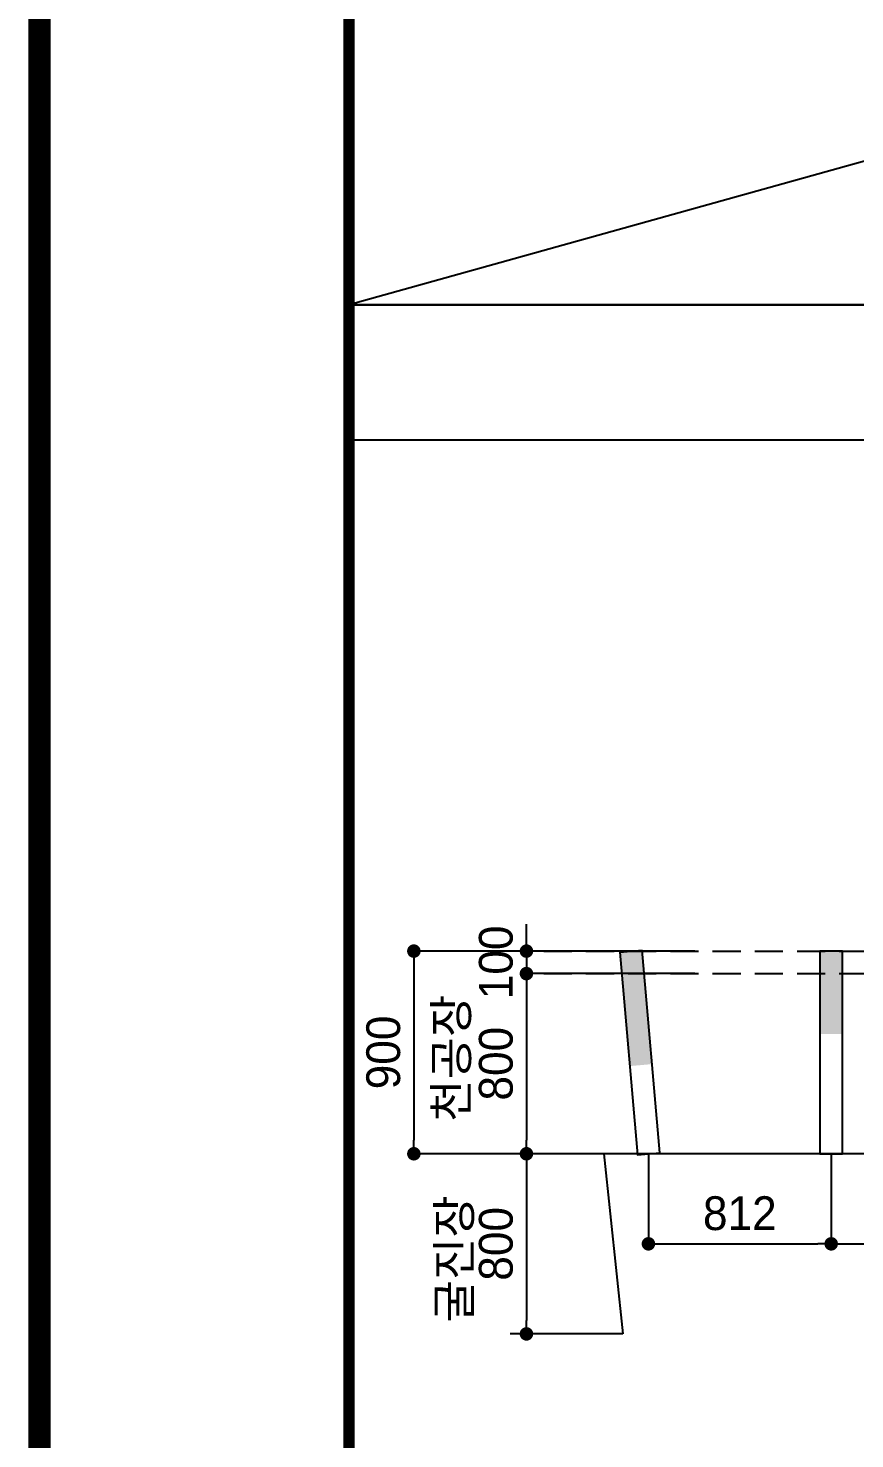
# Model space of a CAD drawing. Extents: x -689 to 317106, y 182884 to 219577.
# Drawn here: x 276256 to 279927, y 189148 to 195412 of the extents above; entities that cross this region are included whole.
import ezdxf
from ezdxf.enums import TextEntityAlignment as Align

# ---------------------------------------------------------------- set-up
doc = ezdxf.new("R2010")
doc.units = 0
doc.header["$LTSCALE"] = 500
doc.header["$MEASUREMENT"] = 0
doc.linetypes.add('HIDDEN', pattern=[0.375, 0.25, -0.125])
doc.layers.get('DEFPOINTS').update_dxf_attribs({"color": 55})
doc.layers.add('0-251', color=7, linetype='Continuous', true_color=0x6e6e6e)
for name, color, linetype in [('A-DIM01', 1, 'Continuous'), ('CS-DIMS', 1, 'Continuous'), ('CS-EXCV', 3, 'CFZ008'), ('CX-BORD-LIN1', 7, 'Continuous'), ('CZ-TEX0', 7, 'Continuous'), ('CZ-TEX1', 7, 'Continuous'), ('CZ-TEX2', 7, 'Continuous'), ('CZ-TEX3', 7, 'Continuous'), ('dim-text', 3, 'Continuous'), ('HOLE-EXEC', 3, 'Continuous'), ('발파공(심발)', 4, 'Continuous')]:
    doc.layers.add(name, color=color, linetype=linetype)
doc.styles.add('TB_BTXT', font='')
doc.styles.add('TB_TEXT', font='')
doc.styles.add('돋움', font='')
doc.styles.add('돋움체', font='')
doc.styles.get('TB_BTXT').set_extended_font_data('Dotum')
doc.styles.get('TB_TEXT').set_extended_font_data('Dotum')
doc.styles.get('돋움').set_extended_font_data('Dotum')
doc.styles.get('돋움체').set_extended_font_data('Dotum')
doc.linetypes.add('CFZ008', pattern='A,0.9,-0.2,[106,KHCLINE.shx,S=0.00606,R=180,X=0,Y=0],0.9', length=2)
doc.dimstyles.new('D_50', dxfattribs={"dimscale": 50, "dimtxt": 3, "dimasz": 1.2, "dimexe": 0, "dimexo": 0, "dimgap": 1.2, "dimtad": 1, "dimdec": 0, "dimrnd": 0.0005, "dimdsep": 46, "dimlunit": 6, "dimtxsty": '돋움체', "dimblk": 'DOT', "dimcen": 0.09, "dimclrd": 1, "dimclre": 1, "dimclrt": 1, "dimaunit": 1, "dimadec": 0, "dimazin": 0, "dimtfac": 1, "dimtdec": 0, "dimtix": 1, "dimtmove": 2, "dimatfit": 0, "dimfxl": 1, "dimtvp": 2, "dimtolj": 1, "dimtzin": 0, "dimlwd": -1, "dimlwe": -1, "dimarcsym": 0})

# ---------------------------------------------------------------- blocks, each defined once
blk = doc.blocks.new('CXBLKA1')
at = {"layer": 'CX-BORD-LIN1', "color": 7, "const_width": 2}
blk.add_lwpolyline([(821, 20), (25, 20), (25, 574), (821, 574)], close=True, dxfattribs=at)
at = {"layer": 'CZ-TEX0', "color": 7, "style": 'TB_BTXT'}
blk.add_attdef('UD_TITLE', text='', height=10, dxfattribs=at).set_placement((423, 553), align=Align.MIDDLE_CENTER)
at = {"layer": 'CZ-TEX1', "color": 7, "style": 'TB_BTXT'}
blk.add_attdef('PI_CNAME', text='', height=5, dxfattribs=at).set_placement((40, 552), align=Align.BOTTOM_LEFT)
blk.add_attdef('UD_SUBTITLE', text='', height=7, dxfattribs=at).set_placement((423, 538), align=Align.MIDDLE_CENTER)
at = {"layer": 'CZ-TEX2', "color": 7}
for tag, height, style, p in [('UD_CDNAME', 4, 'TB_BTXT', (42, 544)), ('DA_STDNAME', 3, 'TB_TEXT', (783.49, 13.5))]:
    blk.add_attdef(tag, text='', height=height, dxfattribs=dict(at, style=style)).set_placement(p, align=Align.BOTTOM_LEFT)
at = {"layer": 'CZ-TEX2', "color": 7, "style": 'TB_TEXT'}
for tag, height, p in [('DC_RDATE4', 3.5, (353, 52.5)), ('DC_RAPP4', 3.5, (501.56, 52.5)), ('DC_RCHK4', 3.5, (542.36, 52.5)), ('DC_RDGN4', 3.5, (582.36, 52.5)), ('DC_RNUM4', 3, (320, 52)), ('FI_NAME', 4.5, (780, 51)), ('PI_TITLE', 4.5, (243, 50)), ('UD_CDIST', 4.5, (676, 50)), ('DC_RNUM3', 3, (320, 45)), ('DC_RDATE3', 3.5, (353, 45.4)), ('DC_RAPP3', 3.5, (501.56, 45.4)), ('DC_RCHK3', 3.5, (542.36, 45.4)), ('DC_RDGN3', 3.5, (582.36, 45.4)), ('DI_TITLE', 4.5, (780, 44)), ('PI_CDNAME', 4.5, (243, 38)), ('DC_RDATE2', 3.5, (353, 38.5)), ('DC_RAPP2', 3.5, (501.56, 38.5)), ('DC_RCHK2', 3.5, (542.36, 38.5)), ('DC_RDGN2', 3.5, (582.36, 38.5)), ('DA_HSCALE', 4.5, (658.5, 38)), ('DA_VSCALE', 4.5, (693, 38)), ('DC_RNUM2', 3, (320, 38)), ('DI_SUBTITLE', 3.5, (780, 37)), ('DC_RDATE1', 3.5, (353, 31.5)), ('DC_RAPP1', 3.5, (501.56, 31.5)), ('DC_RCHK1', 3.5, (542.36, 31.5)), ('DC_RDGN1', 3.5, (582.36, 31.5)), ('DC_RNUM1', 3, (320, 31)), ('PA_CCLASS', 4.5, (204, 26.5)), ('PI_STAGE', 4.5, (283, 26.5)), ('DI_DRWNO', 4.5, (676, 26.5)), ('DA_PAGENO', 4.5, (780, 26.5))]:
    blk.add_attdef(tag, text='', height=height, dxfattribs=at).set_placement(p, align=Align.MIDDLE_CENTER)
for tag, p in [('DC_RDES4', (377, 52.5)), ('DC_RDES3', (377, 45.4)), ('DC_RDES2', (377, 38.5)), ('DC_RDES1', (377.03, 31.5))]:
    blk.add_attdef(tag, text='', height=3.5, dxfattribs=at).set_placement(p, align=Align.MIDDLE_LEFT)
at = {"layer": 'CZ-TEX3', "color": 7, "style": 'TB_TEXT', "flags": 1}
for tag, p in [('PI_ID', (24, 16)), ('PI_CCODE', (31, 16)), ('PA_DSDATE', (47, 16)), ('PA_DEDATE', (64, 16)), ('PA_CSDATE', (81, 16)), ('PA_CEDATE', (98, 16)), ('PA_CFDATE', (114, 16)), ('EI_ENAME', (132, 16)), ('EI_DEPT', (146, 16)), ('EI_PERSON', (158, 16)), ('EI_EMAIL', (174, 16)), ('CI_CATEG', (189, 16)), ('CI_ROLE', (204, 16)), ('CI_ONAME', (216, 16)), ('CI_ADDR', (232, 16)), ('CI_TEL', (246, 16)), ('CI_FAX', (257, 16)), ('CI_HPADDR', (270, 16)), ('CI_CODE', (287, 16)), ('CI_DEPT', (300, 16)), ('CI_PERSON', (312, 16)), ('CI_EMAIL', (329, 16)), ('CI_PROLE', (342, 16)), ('DI_MANCODE', (357, 16)), ('DI_CATEG', (377, 16)), ('DI_LDATE', (392, 16)), ('DI_PCLASS', (407, 16)), ('DI_MMCLASS', (424, 16)), ('DI_MSCLASS', (443, 16)), ('DI_ECLASS', (462, 16)), ('DI_FNAME', (478, 16)), ('DC_ONAME', (493, 16)), ('DC_NNAME', (510, 16)), ('FI_CODE', (529, 16)), ('FI_CLASS', (545, 16)), ('FI_ICODE1', (563, 16)), ('FI_ICODE2', (581, 16)), ('------------', (597, 16))]:
    blk.add_attdef(tag, p, '', height=2, dxfattribs=at)
blk = doc.blocks.new('_Dot')
at = {"color": 0, "linetype": 'ByBlock', "lineweight": -2}
blk.add_line((-0.5, 0), (-1, 0), dxfattribs=at)
at = {"color": 0, "linetype": 'ByBlock', "const_width": 0.5}
blk.add_lwpolyline([(-0.25, 0, 1), (0.25, 0, 1)], format="xyb", close=True, dxfattribs=at)
blk = doc.blocks.new('*D684')
at = {"layer": 'A-DIM01', "color": 1, "ltscale": 10, "transparency": 16777216}
for p, q in [((279821.9, 190414), (279821.9, 190014)), ((280540.8, 190414), (280540.8, 190014)), ((279881.9, 190014), (280480.8, 190014))]:
    blk.add_line(p, q, dxfattribs=at)
at = {"layer": 'DEFPOINTS', "color": 0, "ltscale": 10, "transparency": 16777216}
for p in [(279821.9, 190414), (280540.8, 190414), (280540.8, 190014)]:
    blk.add_point(p, dxfattribs=at)
at = {"layer": 'A-DIM01', "color": 1, "ltscale": 10, "transparency": 16777216, "xscale": 60, "yscale": 60, "zscale": 60, "rotation": 180}
blk.add_blockref('_Dot', (279821.9, 190014), dxfattribs=at)
at = {"layer": 'A-DIM01', "color": 1, "ltscale": 10, "transparency": 16777216, "xscale": 60, "yscale": 60, "zscale": 60}
blk.add_blockref('_Dot', (280540.8, 190014), dxfattribs=at)
at = {"layer": 'A-DIM01', "color": 1, "ltscale": 10, "transparency": 16777216, "insert": (280181.3, 190149.1), "char_height": 150, "attachment_point": 5, "style": '돋움체'}
blk.add_mtext('\\A1;719', dxfattribs=at)
blk = doc.blocks.new('*D685')
at = {"layer": 'A-DIM01', "color": 1, "ltscale": 10, "transparency": 16777216}
for p, q in [((279010.2, 190413.9), (279010.2, 190014)), ((279821.9, 190414), (279821.9, 190014)), ((279070.2, 190014), (279761.9, 190014))]:
    blk.add_line(p, q, dxfattribs=at)
at = {"layer": 'DEFPOINTS', "color": 0, "ltscale": 10, "transparency": 16777216}
for p in [(279010.2, 190413.9), (279821.9, 190414), (279821.9, 190014)]:
    blk.add_point(p, dxfattribs=at)
at = {"layer": 'A-DIM01', "color": 1, "ltscale": 10, "transparency": 16777216, "xscale": 60, "yscale": 60, "zscale": 60, "rotation": 180}
blk.add_blockref('_Dot', (279010.2, 190014), dxfattribs=at)
at = {"layer": 'A-DIM01', "color": 1, "ltscale": 10, "transparency": 16777216, "xscale": 60, "yscale": 60, "zscale": 60}
blk.add_blockref('_Dot', (279821.9, 190014), dxfattribs=at)
at = {"layer": 'A-DIM01', "color": 1, "ltscale": 10, "transparency": 16777216, "insert": (279416, 190149.1), "char_height": 150, "attachment_point": 5, "style": '돋움체'}
blk.add_mtext('\\A1;812', dxfattribs=at)
blk = doc.blocks.new('*D686')
at = {"layer": 'A-DIM01', "color": 1, "ltscale": 10, "transparency": 16777216}
for p, q in [((278468.4, 191374), (278468.4, 191434)), ((279216.5, 191314), (278468.4, 191314)), ((278468.4, 191314), (278468.4, 191214)), ((279216.5, 191214), (278468.4, 191214)), ((278468.4, 191154), (278468.4, 191094))]:
    blk.add_line(p, q, dxfattribs=at)
at = {"layer": 'DEFPOINTS', "color": 0, "ltscale": 10, "transparency": 16777216}
for p in [(279216.5, 191314), (278468.4, 191214), (279216.5, 191214)]:
    blk.add_point(p, dxfattribs=at)
at = {"layer": 'A-DIM01', "color": 1, "ltscale": 10, "transparency": 16777216, "xscale": 60, "yscale": 60, "zscale": 60}
for p, rotation in [((278468.4, 191314), 270), ((278468.4, 191214), 90)]:
    blk.add_blockref('_Dot', p, dxfattribs=dict(at, rotation=rotation))
at = {"layer": 'A-DIM01', "color": 1, "ltscale": 10, "transparency": 16777216, "insert": (278333.3, 191264), "char_height": 150, "attachment_point": 5, "rotation": 90, "style": '돋움체'}
blk.add_mtext('\\A1;100', dxfattribs=at)
blk = doc.blocks.new('*D687')
at = {"layer": 'A-DIM01', "color": 1, "ltscale": 10, "transparency": 16777216}
for p, q in [((279068.4, 190414), (278468.4, 190414)), ((278468.4, 190354), (278468.4, 189674)), ((278896.6, 189614), (278468.4, 189614))]:
    blk.add_line(p, q, dxfattribs=at)
at = {"layer": 'DEFPOINTS', "color": 0, "ltscale": 10, "transparency": 16777216}
for p in [(279068.4, 190414), (278468.4, 189614), (278896.6, 189614)]:
    blk.add_point(p, dxfattribs=at)
at = {"layer": 'A-DIM01', "color": 1, "ltscale": 10, "transparency": 16777216, "xscale": 60, "yscale": 60, "zscale": 60}
for p, rotation in [((278468.4, 190414), 90), ((278468.4, 189614), 270)]:
    blk.add_blockref('_Dot', p, dxfattribs=dict(at, rotation=rotation))
at = {"layer": 'A-DIM01', "color": 1, "ltscale": 10, "transparency": 16777216, "insert": (278333.3, 190014), "char_height": 150, "attachment_point": 5, "rotation": 90, "style": '돋움체'}
blk.add_mtext('\\A1;800', dxfattribs=at)
blk = doc.blocks.new('*D688')
at = {"layer": 'A-DIM01', "color": 1, "ltscale": 10, "transparency": 16777216}
for p, q in [((279068.4, 191214), (278468.4, 191214)), ((278468.4, 191154), (278468.4, 190474)), ((279068.4, 190414), (278468.4, 190414))]:
    blk.add_line(p, q, dxfattribs=at)
at = {"layer": 'DEFPOINTS', "color": 0, "ltscale": 10, "transparency": 16777216}
for p in [(279068.4, 191214), (278468.4, 190414), (279068.4, 190414)]:
    blk.add_point(p, dxfattribs=at)
at = {"layer": 'A-DIM01', "color": 1, "ltscale": 10, "transparency": 16777216, "xscale": 60, "yscale": 60, "zscale": 60}
for p, rotation in [((278468.4, 191214), 90), ((278468.4, 190414), 270)]:
    blk.add_blockref('_Dot', p, dxfattribs=dict(at, rotation=rotation))
at = {"layer": 'A-DIM01', "color": 1, "ltscale": 10, "transparency": 16777216, "insert": (278333.3, 190814), "char_height": 150, "attachment_point": 5, "rotation": 90, "style": '돋움체'}
blk.add_mtext('\\A1;800', dxfattribs=at)
blk = doc.blocks.new('*D689')
at = {"layer": 'A-DIM01', "color": 1, "ltscale": 10, "transparency": 16777216}
for p, q in [((278468.4, 191314), (277968.4, 191314)), ((277968.4, 191254), (277968.4, 190474)), ((278468.4, 190414), (277968.4, 190414))]:
    blk.add_line(p, q, dxfattribs=at)
at = {"layer": 'DEFPOINTS', "color": 0, "ltscale": 10, "transparency": 16777216}
for p in [(278468.4, 191314), (277968.4, 190414), (278468.4, 190414)]:
    blk.add_point(p, dxfattribs=at)
at = {"layer": 'A-DIM01', "color": 1, "ltscale": 10, "transparency": 16777216, "xscale": 60, "yscale": 60, "zscale": 60}
for p, rotation in [((277968.4, 191314), 90), ((277968.4, 190414), 270)]:
    blk.add_blockref('_Dot', p, dxfattribs=dict(at, rotation=rotation))
at = {"layer": 'A-DIM01', "color": 1, "ltscale": 10, "transparency": 16777216, "insert": (277833.3, 190864), "char_height": 150, "attachment_point": 5, "rotation": 90, "style": '돋움체'}
blk.add_mtext('\\A1;900', dxfattribs=at)

msp = doc.modelspace()

# ---------------------------------------------------------------- hatches: boundary and pattern name
at = {"layer": '발파공(심발)'}
for points in [[(278883.18135, 191309.58487), (278982.78391, 191318.49167), (279026.32065, 190812.15857), (278926.7181, 190803.25177)], [(279771.91949, 191314.03827), (279871.91949, 191314.03827), (279871.91949, 190945.72381), (279771.91949, 190945.72381)]]:
    msp.add_hatch(color=253, dxfattribs=at).paths.add_polyline_path(points)

# ---------------------------------------------------------------- linework, layer by layer
at = {"layer": '0-251', "const_width": 50}
msp.add_lwpolyline([(295930.64711, 186134.30698), (277680.64711, 186134.30698), (277680.64711, 208584.30698), (295930.64711, 208584.30698), (295930.64711, 186134.30698)], dxfattribs=at)
at = {"layer": 'CS-DIMS', "linetype": 'HIDDEN'}
for points in [[(278545.23521, 191314.03827), (288249.70503, 191314.03827)], [(278545.23521, 191214.03827), (288249.70503, 191214.03827)]]:
    msp.add_lwpolyline(points, dxfattribs=at)
at = {"layer": 'CS-EXCV', "color": 3}
msp.add_line((278896.63506, 189614.03827), (278396.63506, 189614.03827), dxfattribs=at)
at = {"layer": 'DEFPOINTS'}
for p, q in [((286805.64711, 196725.7219), (277680.64711, 194184.30698)), ((277680.64711, 193584.30698), (295930.64711, 193584.30698))]:
    msp.add_line(p, q, dxfattribs=at)
for points in [[(277680.64711, 211034.30698), (315730.64711, 211034.30698), (315730.64711, 186134.30698), (277680.64711, 186134.30698)], [(277680.64711, 208584.30698), (295930.64711, 208584.30698), (295930.64711, 194184.30698), (277680.64711, 194184.30698)], [(277680.64711, 194184.30698), (295930.64711, 194184.30698), (295930.64711, 186134.30698), (277680.64711, 186134.30698)]]:
    msp.add_lwpolyline(points, close=True, dxfattribs=at)
at = {"layer": 'HOLE-EXEC', "color": 3}
for p, q in [((278883.18135, 191309.58487), (278982.78391, 191318.49167)), ((279871.91949, 191314.03827), (279771.91949, 191314.03827))]:
    msp.add_line(p, q, dxfattribs=at)
at = {"layer": 'HOLE-EXEC', "linetype": 'CFZ008', "ltscale": 0.5}
for p, q in [((288249.70503, 190414.03827), (278811.72243, 190414.03827)), ((278811.72243, 190414.03827), (278896.63506, 189614.03827))]:
    msp.add_line(p, q, dxfattribs=at)
at = {"layer": 'HOLE-EXEC', "color": 3}
for points in [[(278883.18135, 191309.58487), (278961.92115, 190409.58487), (279061.52371, 190418.49167), (278982.78391, 191318.49167)], [(279771.91949, 191314.03827), (279771.91949, 190414.03827), (279871.91949, 190414.03827), (279871.91949, 191314.03827)]]:
    msp.add_lwpolyline(points, dxfattribs=at)

# ---------------------------------------------------------------- block references
at = {"xscale": 50, "yscale": 50, "zscale": 50}
msp.add_blockref('CXBLKA1', (275055.64711, 182884.30698), dxfattribs=at)

# ---------------------------------------------------------------- texts
at = {"layer": 'dim-text', "style": '돋움'}
for s, p in [('천공장', (278209.08201, 190555.8262)), ('굴진장', (278222.15152, 189664.701))]:
    msp.add_text(s, height=150, rotation=89.999861022, dxfattribs=at).set_placement(p)

# ---------------------------------------------------------------- dimensions: what is measured, and where the dimension line sits
at = {"layer": 'A-DIM01', "ltscale": 10}
dim = msp.add_aligned_dim(p1=(279216.4577, 191314.03827), p2=(279216.4577, 191214.03827), distance=-748.06878, dimstyle='D_50', dxfattribs=at)
dim.commit()
dim.dimension.update_dxf_attribs({"geometry": '*D686', "text_midpoint": (278333.28716, 191264.03827)})
for base, p1, p2, angle, picture, middle in [((277968.38892, 190414.03827), (278468.38892, 191314.03827), (278468.38892, 190414.03827), 90, '*D689', (277833.28716, 190864.03827)), ((278468.38892, 190414.03827), (279068.38892, 191214.03827), (279068.38892, 190414.03827), 90, '*D688', (278333.28716, 190814.03827)), ((278468.38892, 189614.03827), (279068.38892, 190414.03827), (278896.63506, 189614.03827), 90, '*D687', (278333.28716, 190014.03827)), ((279821.91949, 190014.03827), (279010.15389, 190413.89801), (279821.91949, 190414.03827), 180, '*D685', (279416.03669, 190149.14004)), ((280540.76743, 190014.03827), (279821.91949, 190414.03827), (280540.76743, 190414.03827), 180, '*D684', (280181.34346, 190149.14004))]:
    dim = msp.add_linear_dim(base=base, p1=p1, p2=p2, angle=angle, dimstyle='D_50', dxfattribs=at)
    dim.commit()
    dim.dimension.update_dxf_attribs({"geometry": picture, "text_midpoint": middle})

doc.saveas('drawing.dxf')
